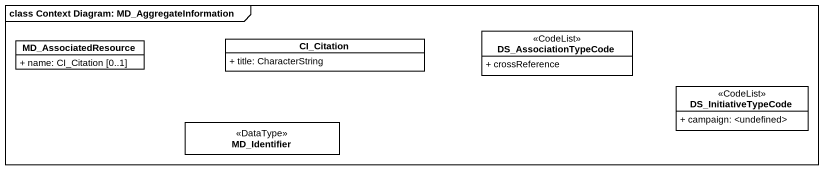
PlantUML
@startuml
mainframe class Context Diagram: MD_AggregateInformation
hide circle
hide empty members
skinparam classAttributeIconSize 0
class MD_AssociatedResource #FFFFFF {
  + name: CI_Citation [0..1]
}
class CI_Citation #FFFFFF {
  + title: CharacterString
}
class DS_AssociationTypeCode <<CodeList>> #FFFFFF {
  + crossReference
}
class DS_InitiativeTypeCode <<CodeList>> #FFFFFF {
  + campaign: <undefined>
}
class MD_Identifier <<DataType>> #FFFFFF
@enduml
